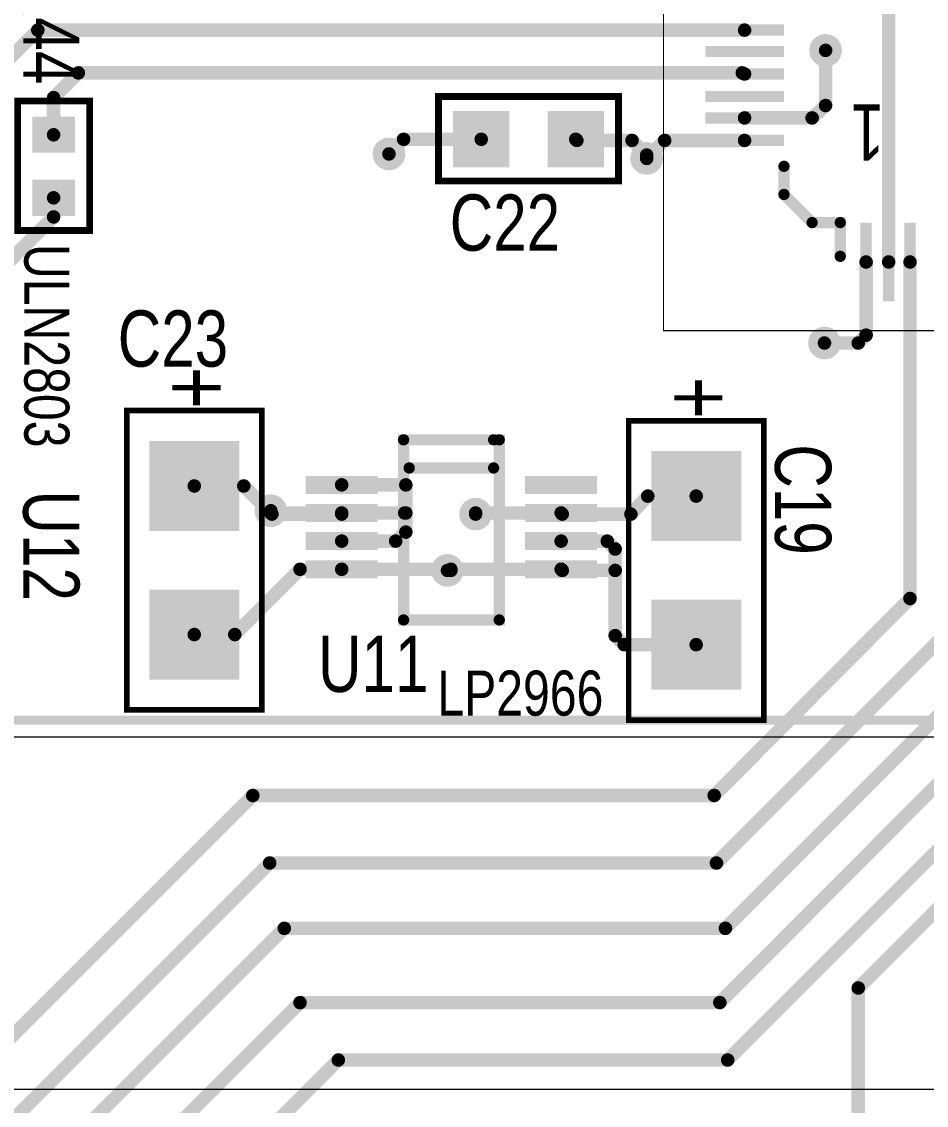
# Model space of a CAD drawing. Extents: x 0 to 8.76, y 0.02 to 4.83.
# Drawn here: x 4.816 to 5.62, y 2.004 to 2.966 of the extents above; entities that cross this region are included whole.
import ezdxf

# ---------------------------------------------------------------- set-up
doc = ezdxf.new("R2010")
doc.units = 0

msp = doc.modelspace()

# ---------------------------------------------------------------- linework, layer by layer
at = {"const_width": 0.001}
for points in [[(1.051, 2.331), (8.563, 2.331), (8.563, 4.484), (1.051, 4.484), (1.051, 2.331)], [(5.69, 2.018), (5.69, 0.158), (3.87, 0.158), (3.87, 2.018), (5.69, 2.018)]]:
    msp.add_lwpolyline(points, close=True, dxfattribs=at)
at = {"layer": 'DRL', "const_width": 0.01}
for points in [[(5.525, 2.941, 1), (5.535, 2.941, 1)], [(5.525, 2.941, 1), (5.535, 2.941, 1)], [(5.137, 2.849, 1), (5.147, 2.849, 1)], [(5.366, 2.845, 1), (5.376, 2.845, 1)], [(5.524, 2.681, 1), (5.534, 2.681, 1)], [(5.524, 2.681, 1), (5.534, 2.681, 1)], [(5.032, 2.532, 1), (5.042, 2.532, 1)], [(5.214, 2.529, 1), (5.224, 2.529, 1)], [(5.189, 2.479, 1), (5.199, 2.479, 1)]]:
    msp.add_lwpolyline(points, format="xyb", close=True, dxfattribs=at)
at = {"layer": 'FAB', "const_width": 0.01}
for points in [[(5.525, 2.941, 1), (5.535, 2.941, 1)], [(5.525, 2.941, 1), (5.535, 2.941, 1)], [(5.137, 2.849, 1), (5.147, 2.849, 1)], [(5.366, 2.845, 1), (5.376, 2.845, 1)], [(5.524, 2.681, 1), (5.534, 2.681, 1)], [(5.524, 2.681, 1), (5.534, 2.681, 1)], [(5.032, 2.532, 1), (5.042, 2.532, 1)], [(5.214, 2.529, 1), (5.224, 2.529, 1)], [(5.189, 2.479, 1), (5.199, 2.479, 1)]]:
    msp.add_lwpolyline(points, format="xyb", close=True, dxfattribs=at)
at = {"layer": 'GND', "const_width": 0.012}
for points in [[(5.524, 2.941, 1), (5.536, 2.941, 1)], [(5.524, 2.941, 1), (5.536, 2.941, 1)], [(5.136, 2.849, 1), (5.148, 2.849, 1)], [(5.365, 2.845, 1), (5.377, 2.845, 1)], [(5.523, 2.681, 1), (5.535, 2.681, 1)], [(5.523, 2.681, 1), (5.535, 2.681, 1)], [(5.031, 2.532, 1), (5.043, 2.532, 1)], [(5.213, 2.529, 1), (5.225, 2.529, 1)], [(5.188, 2.479, 1), (5.2, 2.479, 1)]]:
    msp.add_lwpolyline(points, format="xyb", close=True, dxfattribs=at)
at = {"layer": 'I10', "const_width": 0.012}
for points in [[(5.524, 2.941, 1), (5.536, 2.941, 1)], [(5.524, 2.941, 1), (5.536, 2.941, 1)], [(5.136, 2.849, 1), (5.148, 2.849, 1)], [(5.365, 2.845, 1), (5.377, 2.845, 1)], [(5.523, 2.681, 1), (5.535, 2.681, 1)], [(5.523, 2.681, 1), (5.535, 2.681, 1)], [(5.031, 2.532, 1), (5.043, 2.532, 1)], [(5.213, 2.529, 1), (5.225, 2.529, 1)], [(5.188, 2.479, 1), (5.2, 2.479, 1)]]:
    msp.add_lwpolyline(points, format="xyb", close=True, dxfattribs=at)
at = {"layer": 'I11', "const_width": 0.012}
for points in [[(5.524, 2.941, 1), (5.536, 2.941, 1)], [(5.524, 2.941, 1), (5.536, 2.941, 1)], [(5.136, 2.849, 1), (5.148, 2.849, 1)], [(5.365, 2.845, 1), (5.377, 2.845, 1)], [(5.523, 2.681, 1), (5.535, 2.681, 1)], [(5.523, 2.681, 1), (5.535, 2.681, 1)], [(5.031, 2.532, 1), (5.043, 2.532, 1)], [(5.213, 2.529, 1), (5.225, 2.529, 1)], [(5.188, 2.479, 1), (5.2, 2.479, 1)]]:
    msp.add_lwpolyline(points, format="xyb", close=True, dxfattribs=at)
at = {"layer": 'I12', "const_width": 0.012}
for points in [[(5.524, 2.941, 1), (5.536, 2.941, 1)], [(5.524, 2.941, 1), (5.536, 2.941, 1)], [(5.136, 2.849, 1), (5.148, 2.849, 1)], [(5.365, 2.845, 1), (5.377, 2.845, 1)], [(5.523, 2.681, 1), (5.535, 2.681, 1)], [(5.523, 2.681, 1), (5.535, 2.681, 1)], [(5.031, 2.532, 1), (5.043, 2.532, 1)], [(5.213, 2.529, 1), (5.225, 2.529, 1)], [(5.188, 2.479, 1), (5.2, 2.479, 1)]]:
    msp.add_lwpolyline(points, format="xyb", close=True, dxfattribs=at)
at = {"layer": 'IN3', "const_width": 0.012}
for points in [[(5.524, 2.941, 1), (5.536, 2.941, 1)], [(5.524, 2.941, 1), (5.536, 2.941, 1)], [(5.136, 2.849, 1), (5.148, 2.849, 1)], [(5.365, 2.845, 1), (5.377, 2.845, 1)], [(5.523, 2.681, 1), (5.535, 2.681, 1)], [(5.523, 2.681, 1), (5.535, 2.681, 1)], [(5.031, 2.532, 1), (5.043, 2.532, 1)], [(5.213, 2.529, 1), (5.225, 2.529, 1)], [(5.188, 2.479, 1), (5.2, 2.479, 1)]]:
    msp.add_lwpolyline(points, format="xyb", close=True, dxfattribs=at)
at = {"layer": 'IN4', "const_width": 0.012}
for points in [[(5.524, 2.941, 1), (5.536, 2.941, 1)], [(5.524, 2.941, 1), (5.536, 2.941, 1)], [(5.136, 2.849, 1), (5.148, 2.849, 1)], [(5.365, 2.845, 1), (5.377, 2.845, 1)], [(5.523, 2.681, 1), (5.535, 2.681, 1)], [(5.523, 2.681, 1), (5.535, 2.681, 1)], [(5.031, 2.532, 1), (5.043, 2.532, 1)], [(5.213, 2.529, 1), (5.225, 2.529, 1)], [(5.188, 2.479, 1), (5.2, 2.479, 1)]]:
    msp.add_lwpolyline(points, format="xyb", close=True, dxfattribs=at)
at = {"layer": 'IN5', "const_width": 0.012}
for points in [[(5.524, 2.941, 1), (5.536, 2.941, 1)], [(5.524, 2.941, 1), (5.536, 2.941, 1)], [(5.136, 2.849, 1), (5.148, 2.849, 1)], [(5.365, 2.845, 1), (5.377, 2.845, 1)], [(5.523, 2.681, 1), (5.535, 2.681, 1)], [(5.523, 2.681, 1), (5.535, 2.681, 1)], [(5.031, 2.532, 1), (5.043, 2.532, 1)], [(5.213, 2.529, 1), (5.225, 2.529, 1)], [(5.188, 2.479, 1), (5.2, 2.479, 1)]]:
    msp.add_lwpolyline(points, format="xyb", close=True, dxfattribs=at)
at = {"layer": 'IN6', "const_width": 0.012}
for points in [[(5.524, 2.941, 1), (5.536, 2.941, 1)], [(5.524, 2.941, 1), (5.536, 2.941, 1)], [(5.136, 2.849, 1), (5.148, 2.849, 1)], [(5.365, 2.845, 1), (5.377, 2.845, 1)], [(5.523, 2.681, 1), (5.535, 2.681, 1)], [(5.523, 2.681, 1), (5.535, 2.681, 1)], [(5.031, 2.532, 1), (5.043, 2.532, 1)], [(5.213, 2.529, 1), (5.225, 2.529, 1)], [(5.188, 2.479, 1), (5.2, 2.479, 1)]]:
    msp.add_lwpolyline(points, format="xyb", close=True, dxfattribs=at)
at = {"layer": 'IN7', "const_width": 0.012}
for points in [[(5.524, 2.941, 1), (5.536, 2.941, 1)], [(5.524, 2.941, 1), (5.536, 2.941, 1)], [(5.136, 2.849, 1), (5.148, 2.849, 1)], [(5.365, 2.845, 1), (5.377, 2.845, 1)], [(5.523, 2.681, 1), (5.535, 2.681, 1)], [(5.523, 2.681, 1), (5.535, 2.681, 1)], [(5.031, 2.532, 1), (5.043, 2.532, 1)], [(5.213, 2.529, 1), (5.225, 2.529, 1)], [(5.188, 2.479, 1), (5.2, 2.479, 1)]]:
    msp.add_lwpolyline(points, format="xyb", close=True, dxfattribs=at)
at = {"layer": 'IN8', "const_width": 0.012}
for points in [[(5.524, 2.941, 1), (5.536, 2.941, 1)], [(5.524, 2.941, 1), (5.536, 2.941, 1)], [(5.136, 2.849, 1), (5.148, 2.849, 1)], [(5.365, 2.845, 1), (5.377, 2.845, 1)], [(5.523, 2.681, 1), (5.535, 2.681, 1)], [(5.523, 2.681, 1), (5.535, 2.681, 1)], [(5.031, 2.532, 1), (5.043, 2.532, 1)], [(5.213, 2.529, 1), (5.225, 2.529, 1)], [(5.188, 2.479, 1), (5.2, 2.479, 1)]]:
    msp.add_lwpolyline(points, format="xyb", close=True, dxfattribs=at)
at = {"layer": 'IN9', "const_width": 0.012}
for points in [[(5.524, 2.941, 1), (5.536, 2.941, 1)], [(5.524, 2.941, 1), (5.536, 2.941, 1)], [(5.136, 2.849, 1), (5.148, 2.849, 1)], [(5.365, 2.845, 1), (5.377, 2.845, 1)], [(5.523, 2.681, 1), (5.535, 2.681, 1)], [(5.523, 2.681, 1), (5.535, 2.681, 1)], [(5.031, 2.532, 1), (5.043, 2.532, 1)], [(5.213, 2.529, 1), (5.225, 2.529, 1)], [(5.188, 2.479, 1), (5.2, 2.479, 1)]]:
    msp.add_lwpolyline(points, format="xyb", close=True, dxfattribs=at)
at = {"layer": 'NOT', "const_width": 0.01}
for points in [[(5.525, 2.941, 1), (5.535, 2.941, 1)], [(5.525, 2.941, 1), (5.535, 2.941, 1)], [(5.137, 2.849, 1), (5.147, 2.849, 1)], [(5.366, 2.845, 1), (5.376, 2.845, 1)], [(5.524, 2.681, 1), (5.534, 2.681, 1)], [(5.524, 2.681, 1), (5.534, 2.681, 1)], [(5.032, 2.532, 1), (5.042, 2.532, 1)], [(5.214, 2.529, 1), (5.224, 2.529, 1)], [(5.189, 2.479, 1), (5.199, 2.479, 1)]]:
    msp.add_lwpolyline(points, format="xyb", close=True, dxfattribs=at)
at = {"layer": 'PWR', "const_width": 0.012}
for points in [[(5.524, 2.941, 1), (5.536, 2.941, 1)], [(5.524, 2.941, 1), (5.536, 2.941, 1)], [(5.136, 2.849, 1), (5.148, 2.849, 1)], [(5.365, 2.845, 1), (5.377, 2.845, 1)], [(5.523, 2.681, 1), (5.535, 2.681, 1)], [(5.523, 2.681, 1), (5.535, 2.681, 1)], [(5.031, 2.532, 1), (5.043, 2.532, 1)], [(5.213, 2.529, 1), (5.225, 2.529, 1)], [(5.188, 2.479, 1), (5.2, 2.479, 1)]]:
    msp.add_lwpolyline(points, format="xyb", close=True, dxfattribs=at)
at = {"layer": 'SMT', "const_width": 0.015}
for points in [[(5.523, 2.941, 1), (5.537, 2.941, 1)], [(5.523, 2.941, 1), (5.537, 2.941, 1)], [(5.135, 2.849, 1), (5.149, 2.849, 1)], [(5.364, 2.845, 1), (5.378, 2.845, 1)], [(5.522, 2.681, 1), (5.536, 2.681, 1)], [(5.522, 2.681, 1), (5.536, 2.681, 1)], [(5.03, 2.532, 1), (5.044, 2.532, 1)], [(5.212, 2.529, 1), (5.226, 2.529, 1)], [(5.187, 2.479, 1), (5.201, 2.479, 1)]]:
    msp.add_lwpolyline(points, format="xyb", close=True, dxfattribs=at)
at = {"layer": 'SMT'}
for points in [[(5.423, 2.954), (5.493, 2.954), (5.423, 2.964), (5.493, 2.964)], [(5.423, 2.935), (5.493, 2.935), (5.423, 2.945), (5.493, 2.945)], [(5.423, 2.915), (5.493, 2.915), (5.423, 2.925), (5.493, 2.925)], [(5.423, 2.895), (5.493, 2.895), (5.423, 2.905), (5.493, 2.905)], [(4.825, 2.85), (4.863, 2.85), (4.825, 2.882), (4.863, 2.882)], [(5.199, 2.837), (5.249, 2.837), (5.199, 2.887), (5.249, 2.887)], [(5.283, 2.837), (5.333, 2.837), (5.283, 2.887), (5.333, 2.887)], [(5.423, 2.876), (5.493, 2.876), (5.423, 2.886), (5.493, 2.886)], [(5.423, 2.856), (5.493, 2.856), (5.423, 2.866), (5.493, 2.866)], [(4.825, 2.794), (4.863, 2.794), (4.825, 2.826), (4.863, 2.826)], [(5.561, 2.718), (5.571, 2.718), (5.561, 2.788), (5.571, 2.788)], [(5.581, 2.718), (5.591, 2.718), (5.581, 2.788), (5.591, 2.788)], [(5.6, 2.718), (5.61, 2.718), (5.6, 2.788), (5.61, 2.788)], [(4.929, 2.514), (5.009, 2.514), (4.929, 2.594), (5.009, 2.594)], [(5.375, 2.505), (5.455, 2.505), (5.375, 2.585), (5.455, 2.585)], [(5.068, 2.547), (5.132, 2.547), (5.068, 2.563), (5.132, 2.563)], [(5.263, 2.547), (5.327, 2.547), (5.263, 2.563), (5.327, 2.563)], [(5.068, 2.522), (5.132, 2.522), (5.068, 2.538), (5.132, 2.538)], [(5.263, 2.522), (5.327, 2.522), (5.263, 2.538), (5.327, 2.538)], [(5.068, 2.497), (5.132, 2.497), (5.068, 2.513), (5.132, 2.513)], [(5.263, 2.497), (5.327, 2.497), (5.263, 2.513), (5.327, 2.513)], [(5.068, 2.472), (5.132, 2.472), (5.068, 2.488), (5.132, 2.488)], [(5.263, 2.472), (5.327, 2.472), (5.263, 2.488), (5.327, 2.488)], [(4.929, 2.382), (5.009, 2.382), (4.929, 2.462), (5.009, 2.462)], [(5.375, 2.373), (5.455, 2.373), (5.375, 2.453), (5.455, 2.453)]]:
    msp.add_solid(points, dxfattribs=at)
at = {"layer": 'SPT'}
for points in [[(5.423, 2.954), (5.493, 2.954), (5.423, 2.964), (5.493, 2.964)], [(5.423, 2.935), (5.493, 2.935), (5.423, 2.945), (5.493, 2.945)], [(5.423, 2.915), (5.493, 2.915), (5.423, 2.925), (5.493, 2.925)], [(5.423, 2.895), (5.493, 2.895), (5.423, 2.905), (5.493, 2.905)], [(4.825, 2.85), (4.863, 2.85), (4.825, 2.882), (4.863, 2.882)], [(5.199, 2.837), (5.249, 2.837), (5.199, 2.887), (5.249, 2.887)], [(5.283, 2.837), (5.333, 2.837), (5.283, 2.887), (5.333, 2.887)], [(5.423, 2.876), (5.493, 2.876), (5.423, 2.886), (5.493, 2.886)], [(5.423, 2.856), (5.493, 2.856), (5.423, 2.866), (5.493, 2.866)], [(4.825, 2.794), (4.863, 2.794), (4.825, 2.826), (4.863, 2.826)], [(5.561, 2.718), (5.571, 2.718), (5.561, 2.788), (5.571, 2.788)], [(5.581, 2.718), (5.591, 2.718), (5.581, 2.788), (5.591, 2.788)], [(5.6, 2.718), (5.61, 2.718), (5.6, 2.788), (5.61, 2.788)], [(4.929, 2.514), (5.009, 2.514), (4.929, 2.594), (5.009, 2.594)], [(5.375, 2.505), (5.455, 2.505), (5.375, 2.585), (5.455, 2.585)], [(5.068, 2.547), (5.132, 2.547), (5.068, 2.563), (5.132, 2.563)], [(5.263, 2.547), (5.327, 2.547), (5.263, 2.563), (5.327, 2.563)], [(5.068, 2.522), (5.132, 2.522), (5.068, 2.538), (5.132, 2.538)], [(5.263, 2.522), (5.327, 2.522), (5.263, 2.538), (5.327, 2.538)], [(5.068, 2.497), (5.132, 2.497), (5.068, 2.513), (5.132, 2.513)], [(5.263, 2.497), (5.327, 2.497), (5.263, 2.513), (5.327, 2.513)], [(5.068, 2.472), (5.132, 2.472), (5.068, 2.488), (5.132, 2.488)], [(5.263, 2.472), (5.327, 2.472), (5.263, 2.488), (5.327, 2.488)], [(4.929, 2.382), (5.009, 2.382), (4.929, 2.462), (5.009, 2.462)], [(5.375, 2.373), (5.455, 2.373), (5.375, 2.453), (5.455, 2.453)]]:
    msp.add_solid(points, dxfattribs=at)
at = {"layer": 'SST'}
for points, const_width in [([(1.066, 4.467), (1.066, 2.346), (8.547, 2.346), (8.548, 2.365), (8.548, 4.469), (1.067, 4.469), (1.067, 4.468), (1.066, 4.467)], 0.008), ([(4.876, 2.781), (4.812, 2.781), (4.812, 2.781), (4.812, 2.896), (4.876, 2.896), (4.876, 2.781)], 0.006), ([(5.186, 2.9), (5.346, 2.9), (5.346, 2.9), (5.346, 2.825), (5.186, 2.825), (5.186, 2.9)], 0.006), ([(5.029, 2.621), (5.029, 2.355), (4.909, 2.355), (4.909, 2.621), (5.029, 2.621)], 0.005), ([(5.475, 2.612), (5.475, 2.346), (5.355, 2.346), (5.355, 2.612), (5.475, 2.612)], 0.005), ([(5.235, 2.595), (5.24, 2.595), (5.24, 2.435), (5.155, 2.435), (5.155, 2.595), (5.235, 2.595)], 0.01)]:
    msp.add_lwpolyline(points, close=True, dxfattribs=dict(at, const_width=const_width))
for points, const_width in [([(5.406, 4.052), (6.746, 4.052), (6.746, 2.692), (5.386, 2.692), (5.386, 4.052), (5.426, 4.052)], 0.001), ([(5.493, 2.838), (5.493, 2.813), (5.518, 2.788), (5.543, 2.788), (5.543, 2.758)], 0.01), ([(5.235, 2.57), (5.16, 2.57)], 0.01)]:
    msp.add_lwpolyline(points, dxfattribs=dict(at, const_width=const_width))
for points, const_width in [([(4.8745, 2.896, 1), (4.8775, 2.896, 1)], 0.003), ([(5.1845, 2.9, 1), (5.1875, 2.9, 1)], 0.003), ([(5.1845, 2.9, 1), (5.1875, 2.9, 1)], 0.003), ([(5.3445, 2.9, 1), (5.3475, 2.9, 1)], 0.003), ([(5.3445, 2.9, 1), (5.3475, 2.9, 1)], 0.003), ([(5.4905, 2.838, 1), (5.4955, 2.838, 1)], 0.005), ([(5.1845, 2.825, 1), (5.1875, 2.825, 1)], 0.003), ([(5.3445, 2.825, 1), (5.3475, 2.825, 1)], 0.003), ([(5.4905, 2.813, 1), (5.4955, 2.813, 1)], 0.005), ([(5.5155, 2.788, 1), (5.5205, 2.788, 1)], 0.005), ([(5.5405, 2.788, 1), (5.5455, 2.788, 1)], 0.005), ([(4.8745, 2.781, 1), (4.8775, 2.781, 1)], 0.003), ([(4.8745, 2.781, 1), (4.8775, 2.781, 1)], 0.003), ([(5.5405, 2.758, 1), (5.5455, 2.758, 1)], 0.005), ([(5.3857, 2.692, 1), (5.3863, 2.692, 1)], 0.0005), ([(4.9078, 2.621, 1), (4.9102, 2.621, 1)], 0.0025), ([(5.0278, 2.621, 1), (5.0302, 2.621, 1)], 0.0025), ([(5.0278, 2.621, 1), (5.0302, 2.621, 1)], 0.0025), ([(5.3538, 2.612, 1), (5.3563, 2.612, 1)], 0.0025), ([(5.4737, 2.612, 1), (5.4762, 2.612, 1)], 0.0025), ([(5.4737, 2.612, 1), (5.4762, 2.612, 1)], 0.0025), ([(5.1525, 2.595, 1), (5.1575, 2.595, 1)], 0.005), ([(5.2325, 2.595, 1), (5.2375, 2.595, 1)], 0.005), ([(5.2325, 2.595, 1), (5.2375, 2.595, 1)], 0.005), ([(5.2375, 2.595, 1), (5.2425, 2.595, 1)], 0.005), ([(5.1575, 2.57, 1), (5.1625, 2.57, 1)], 0.005), ([(5.2325, 2.57, 1), (5.2375, 2.57, 1)], 0.005), ([(5.1525, 2.435, 1), (5.1575, 2.435, 1)], 0.005), ([(5.2375, 2.435, 1), (5.2425, 2.435, 1)], 0.005), ([(4.9078, 2.355, 1), (4.9102, 2.355, 1)], 0.0025), ([(5.0278, 2.355, 1), (5.0302, 2.355, 1)], 0.0025), ([(5.3538, 2.346, 1), (5.3563, 2.346, 1)], 0.0025), ([(5.4737, 2.346, 1), (5.4762, 2.346, 1)], 0.0025)]:
    msp.add_lwpolyline(points, format="xyb", close=True, dxfattribs=dict(at, const_width=const_width))
at = {"layer": 'TOP', "const_width": 0.012}
for points in [[(5.586, 2.753), (5.586, 3.07)], [(4.83, 2.959), (4.758, 2.887)], [(5.458, 2.959), (4.83, 2.959)], [(5.53, 2.941), (5.53, 2.892)], [(5.53, 2.892), (5.53, 2.941)], [(4.866, 2.921), (4.844, 2.899)], [(5.456, 2.921), (4.866, 2.921)], [(5.458, 2.92), (5.456, 2.921)], [(4.844, 2.899), (4.844, 2.866)], [(5.53, 2.892), (5.518, 2.881)], [(5.518, 2.881), (5.53, 2.892)], [(5.518, 2.881), (5.458, 2.881)], [(5.458, 2.881), (5.518, 2.881)], [(5.155, 2.862), (5.142, 2.849)], [(5.224, 2.862), (5.155, 2.862)], [(5.308, 2.862), (5.309, 2.861)], [(5.309, 2.861), (5.358, 2.861)], [(5.358, 2.861), (5.371, 2.848)], [(5.371, 2.845), (5.387, 2.861)], [(5.387, 2.861), (5.458, 2.861)], [(5.371, 2.848), (5.371, 2.845)], [(4.844, 2.81), (4.844, 2.793)], [(4.844, 2.793), (4.781, 2.73)], [(5.566, 2.688), (5.566, 2.753)], [(5.566, 2.753), (5.566, 2.688)], [(5.605, 2.454), (5.605, 2.753)], [(5.529, 2.681), (5.559, 2.681)], [(5.559, 2.681), (5.529, 2.681)], [(5.559, 2.681), (5.566, 2.688)], [(5.566, 2.688), (5.559, 2.681)], [(5.157, 2.555), (5.1, 2.555)], [(5.1, 2.555), (5.157, 2.555)], [(5.157, 2.513), (5.157, 2.555)], [(5.157, 2.555), (5.157, 2.53)], [(4.969, 2.554), (5.013, 2.554)], [(4.969, 2.554), (5.013, 2.554)], [(4.969, 2.554), (5.013, 2.554)], [(5.013, 2.554), (5.038, 2.529)], [(5.013, 2.554), (5.037, 2.53)], [(5.013, 2.554), (5.037, 2.53)], [(5.372, 2.545), (5.357, 2.529)], [(5.415, 2.545), (5.372, 2.545)], [(5.037, 2.53), (5.037, 2.532)], [(5.037, 2.53), (5.1, 2.53)], [(5.038, 2.529), (5.1, 2.529)], [(5.1, 2.529), (5.1, 2.53)], [(5.156, 2.53), (5.1, 2.53)], [(5.157, 2.53), (5.156, 2.53)], [(5.295, 2.53), (5.219, 2.53)], [(5.219, 2.53), (5.219, 2.529)], [(5.296, 2.529), (5.295, 2.53)], [(5.357, 2.529), (5.296, 2.529)], [(5.148, 2.505), (5.157, 2.513)], [(5.1, 2.505), (5.148, 2.505)], [(5.336, 2.505), (5.295, 2.505)], [(5.343, 2.498), (5.336, 2.505)], [(5.343, 2.479), (5.343, 2.498)], [(5.063, 2.48), (5.005, 2.422)], [(5.1, 2.48), (5.063, 2.48)], [(5.1, 2.48), (5.295, 2.48)], [(5.1, 2.48), (5.197, 2.48)], [(5.197, 2.479), (5.194, 2.479)], [(5.197, 2.48), (5.197, 2.479)], [(5.296, 2.479), (5.295, 2.48)], [(5.295, 2.48), (5.296, 2.479)], [(5.343, 2.479), (5.296, 2.479)], [(5.296, 2.479), (5.343, 2.479)], [(5.343, 2.421), (5.343, 2.479)], [(5.431, 2.279), (5.605, 2.454)], [(5.559, 2.108), (5.892, 2.441)], [(5.433, 2.219), (5.645, 2.431)], [(5.005, 2.422), (4.969, 2.422)], [(5.351, 2.413), (5.343, 2.421)], [(5.443, 2.044), (5.822, 2.423)], [(5.415, 2.413), (5.351, 2.413)], [(5.441, 2.161), (5.684, 2.404)], [(5.436, 2.095), (5.723, 2.383)], [(4.497, 1.755), (5.021, 2.279)], [(5.021, 2.279), (5.431, 2.279)], [(4.612, 1.795), (5.036, 2.219)], [(5.036, 2.219), (5.433, 2.219)], [(4.73, 1.842), (5.049, 2.161)], [(5.049, 2.161), (5.441, 2.161)], [(5.559, 1.814), (5.559, 2.108)], [(4.851, 1.883), (5.063, 2.095)], [(5.063, 2.095), (5.436, 2.095)], [(4.97, 1.917), (5.097, 2.044)], [(5.097, 2.044), (5.443, 2.044)]]:
    msp.add_lwpolyline(points, dxfattribs=at)
at = {"layer": 'TOP'}
for points, const_width in [([(4.827, 2.959, 1), (4.833, 2.959, 1)], 0.006), ([(4.827, 2.959, 1), (4.833, 2.959, 1)], 0.006), ([(5.455, 2.959, 1), (5.461, 2.959, 1)], 0.006), ([(5.524, 2.941, 1), (5.536, 2.941, 1)], 0.012), ([(5.524, 2.941, 1), (5.536, 2.941, 1)], 0.012), ([(5.527, 2.941, 1), (5.533, 2.941, 1)], 0.006), ([(5.527, 2.941, 1), (5.533, 2.941, 1)], 0.006), ([(4.863, 2.921, 1), (4.869, 2.921, 1)], 0.006), ([(4.863, 2.921, 1), (4.869, 2.921, 1)], 0.006), ([(5.453, 2.921, 1), (5.459, 2.921, 1)], 0.006), ([(5.453, 2.921, 1), (5.459, 2.921, 1)], 0.006), ([(5.455, 2.92, 1), (5.461, 2.92, 1)], 0.006), ([(4.841, 2.899, 1), (4.847, 2.899, 1)], 0.006), ([(4.841, 2.899, 1), (4.847, 2.899, 1)], 0.006), ([(5.527, 2.892, 1), (5.533, 2.892, 1)], 0.006), ([(5.527, 2.892, 1), (5.533, 2.892, 1)], 0.006), ([(5.527, 2.892, 1), (5.533, 2.892, 1)], 0.006), ([(5.527, 2.892, 1), (5.533, 2.892, 1)], 0.006), ([(5.455, 2.881, 1), (5.461, 2.881, 1)], 0.006), ([(5.455, 2.881, 1), (5.461, 2.881, 1)], 0.006), ([(5.515, 2.881, 1), (5.521, 2.881, 1)], 0.006), ([(5.515, 2.881, 1), (5.521, 2.881, 1)], 0.006), ([(5.515, 2.881, 1), (5.521, 2.881, 1)], 0.006), ([(5.515, 2.881, 1), (5.521, 2.881, 1)], 0.006), ([(4.841, 2.866, 1), (4.847, 2.866, 1)], 0.006), ([(5.136, 2.849, 1), (5.148, 2.849, 1)], 0.012), ([(5.152, 2.862, 1), (5.158, 2.862, 1)], 0.006), ([(5.152, 2.862, 1), (5.158, 2.862, 1)], 0.006), ([(5.221, 2.862, 1), (5.227, 2.862, 1)], 0.006), ([(5.305, 2.862, 1), (5.311, 2.862, 1)], 0.006), ([(5.306, 2.861, 1), (5.312, 2.861, 1)], 0.006), ([(5.306, 2.861, 1), (5.312, 2.861, 1)], 0.006), ([(5.355, 2.861, 1), (5.361, 2.861, 1)], 0.006), ([(5.355, 2.861, 1), (5.361, 2.861, 1)], 0.006), ([(5.384, 2.861, 1), (5.39, 2.861, 1)], 0.006), ([(5.384, 2.861, 1), (5.39, 2.861, 1)], 0.006), ([(5.455, 2.861, 1), (5.461, 2.861, 1)], 0.006), ([(5.139, 2.849, 1), (5.145, 2.849, 1)], 0.006), ([(5.365, 2.845, 1), (5.377, 2.845, 1)], 0.012), ([(5.368, 2.848, 1), (5.374, 2.848, 1)], 0.006), ([(5.368, 2.848, 1), (5.374, 2.848, 1)], 0.006), ([(5.368, 2.845, 1), (5.374, 2.845, 1)], 0.006), ([(5.368, 2.845, 1), (5.374, 2.845, 1)], 0.006), ([(4.841, 2.81, 1), (4.847, 2.81, 1)], 0.006), ([(4.841, 2.793, 1), (4.847, 2.793, 1)], 0.006), ([(4.841, 2.793, 1), (4.847, 2.793, 1)], 0.006), ([(5.563, 2.753, 1), (5.569, 2.753, 1)], 0.006), ([(5.563, 2.753, 1), (5.569, 2.753, 1)], 0.006), ([(5.583, 2.753, 1), (5.589, 2.753, 1)], 0.006), ([(5.602, 2.753, 1), (5.608, 2.753, 1)], 0.006), ([(5.523, 2.681, 1), (5.535, 2.681, 1)], 0.012), ([(5.523, 2.681, 1), (5.535, 2.681, 1)], 0.012), ([(5.526, 2.681, 1), (5.532, 2.681, 1)], 0.006), ([(5.526, 2.681, 1), (5.532, 2.681, 1)], 0.006), ([(5.556, 2.681, 1), (5.562, 2.681, 1)], 0.006), ([(5.556, 2.681, 1), (5.562, 2.681, 1)], 0.006), ([(5.556, 2.681, 1), (5.562, 2.681, 1)], 0.006), ([(5.556, 2.681, 1), (5.562, 2.681, 1)], 0.006), ([(5.563, 2.688, 1), (5.569, 2.688, 1)], 0.006), ([(5.563, 2.688, 1), (5.569, 2.688, 1)], 0.006), ([(5.563, 2.688, 1), (5.569, 2.688, 1)], 0.006), ([(5.563, 2.688, 1), (5.569, 2.688, 1)], 0.006), ([(5.097, 2.555, 1), (5.103, 2.555, 1)], 0.006), ([(5.097, 2.555, 1), (5.103, 2.555, 1)], 0.006), ([(5.154, 2.555, 1), (5.16, 2.555, 1)], 0.006), ([(5.154, 2.555, 1), (5.16, 2.555, 1)], 0.006), ([(5.154, 2.555, 1), (5.16, 2.555, 1)], 0.006), ([(5.154, 2.555, 1), (5.16, 2.555, 1)], 0.006), ([(4.966, 2.554, 1), (4.972, 2.554, 1)], 0.006), ([(4.966, 2.554, 1), (4.972, 2.554, 1)], 0.006), ([(4.966, 2.554, 1), (4.972, 2.554, 1)], 0.006), ([(5.01, 2.554, 1), (5.016, 2.554, 1)], 0.006), ([(5.01, 2.554, 1), (5.016, 2.554, 1)], 0.006), ([(5.01, 2.554, 1), (5.016, 2.554, 1)], 0.006), ([(5.01, 2.554, 1), (5.016, 2.554, 1)], 0.006), ([(5.01, 2.554, 1), (5.016, 2.554, 1)], 0.006), ([(5.01, 2.554, 1), (5.016, 2.554, 1)], 0.006), ([(5.031, 2.532, 1), (5.043, 2.532, 1)], 0.012), ([(5.369, 2.545, 1), (5.375, 2.545, 1)], 0.006), ([(5.369, 2.545, 1), (5.375, 2.545, 1)], 0.006), ([(5.412, 2.545, 1), (5.418, 2.545, 1)], 0.006), ([(5.034, 2.532, 1), (5.04, 2.532, 1)], 0.006), ([(5.034, 2.53, 1), (5.04, 2.53, 1)], 0.006), ([(5.034, 2.53, 1), (5.04, 2.53, 1)], 0.006), ([(5.034, 2.53, 1), (5.04, 2.53, 1)], 0.006), ([(5.034, 2.53, 1), (5.04, 2.53, 1)], 0.006), ([(5.035, 2.529, 1), (5.041, 2.529, 1)], 0.006), ([(5.035, 2.529, 1), (5.041, 2.529, 1)], 0.006), ([(5.097, 2.53, 1), (5.103, 2.53, 1)], 0.006), ([(5.097, 2.53, 1), (5.103, 2.53, 1)], 0.006), ([(5.097, 2.53, 1), (5.103, 2.53, 1)], 0.006), ([(5.097, 2.529, 1), (5.103, 2.529, 1)], 0.006), ([(5.097, 2.529, 1), (5.103, 2.529, 1)], 0.006), ([(5.153, 2.53, 1), (5.159, 2.53, 1)], 0.006), ([(5.153, 2.53, 1), (5.159, 2.53, 1)], 0.006), ([(5.154, 2.53, 1), (5.16, 2.53, 1)], 0.006), ([(5.154, 2.53, 1), (5.16, 2.53, 1)], 0.006), ([(5.213, 2.529, 1), (5.225, 2.529, 1)], 0.012), ([(5.216, 2.53, 1), (5.222, 2.53, 1)], 0.006), ([(5.216, 2.53, 1), (5.222, 2.53, 1)], 0.006), ([(5.216, 2.529, 1), (5.222, 2.529, 1)], 0.006), ([(5.292, 2.53, 1), (5.298, 2.53, 1)], 0.006), ([(5.292, 2.53, 1), (5.298, 2.53, 1)], 0.006), ([(5.293, 2.529, 1), (5.299, 2.529, 1)], 0.006), ([(5.293, 2.529, 1), (5.299, 2.529, 1)], 0.006), ([(5.354, 2.529, 1), (5.36, 2.529, 1)], 0.006), ([(5.354, 2.529, 1), (5.36, 2.529, 1)], 0.006), ([(5.154, 2.513, 1), (5.16, 2.513, 1)], 0.006), ([(5.154, 2.513, 1), (5.16, 2.513, 1)], 0.006), ([(5.097, 2.505, 1), (5.103, 2.505, 1)], 0.006), ([(5.145, 2.505, 1), (5.151, 2.505, 1)], 0.006), ([(5.145, 2.505, 1), (5.151, 2.505, 1)], 0.006), ([(5.292, 2.505, 1), (5.298, 2.505, 1)], 0.006), ([(5.333, 2.505, 1), (5.339, 2.505, 1)], 0.006), ([(5.333, 2.505, 1), (5.339, 2.505, 1)], 0.006), ([(5.34, 2.498, 1), (5.346, 2.498, 1)], 0.006), ([(5.34, 2.498, 1), (5.346, 2.498, 1)], 0.006), ([(5.06, 2.48, 1), (5.066, 2.48, 1)], 0.006), ([(5.06, 2.48, 1), (5.066, 2.48, 1)], 0.006), ([(5.097, 2.48, 1), (5.103, 2.48, 1)], 0.006), ([(5.097, 2.48, 1), (5.103, 2.48, 1)], 0.006), ([(5.097, 2.48, 1), (5.103, 2.48, 1)], 0.006), ([(5.188, 2.479, 1), (5.2, 2.479, 1)], 0.012), ([(5.191, 2.479, 1), (5.197, 2.479, 1)], 0.006), ([(5.194, 2.48, 1), (5.2, 2.48, 1)], 0.006), ([(5.194, 2.48, 1), (5.2, 2.48, 1)], 0.006), ([(5.194, 2.479, 1), (5.2, 2.479, 1)], 0.006), ([(5.194, 2.479, 1), (5.2, 2.479, 1)], 0.006), ([(5.292, 2.48, 1), (5.298, 2.48, 1)], 0.006), ([(5.292, 2.48, 1), (5.298, 2.48, 1)], 0.006), ([(5.292, 2.48, 1), (5.298, 2.48, 1)], 0.006), ([(5.293, 2.479, 1), (5.299, 2.479, 1)], 0.006), ([(5.293, 2.479, 1), (5.299, 2.479, 1)], 0.006), ([(5.293, 2.479, 1), (5.299, 2.479, 1)], 0.006), ([(5.293, 2.479, 1), (5.299, 2.479, 1)], 0.006), ([(5.34, 2.479, 1), (5.346, 2.479, 1)], 0.006), ([(5.34, 2.479, 1), (5.346, 2.479, 1)], 0.006), ([(5.34, 2.479, 1), (5.346, 2.479, 1)], 0.006), ([(5.34, 2.479, 1), (5.346, 2.479, 1)], 0.006), ([(5.602, 2.454, 1), (5.608, 2.454, 1)], 0.006), ([(5.602, 2.454, 1), (5.608, 2.454, 1)], 0.006), ([(4.966, 2.422, 1), (4.972, 2.422, 1)], 0.006), ([(5.002, 2.422, 1), (5.008, 2.422, 1)], 0.006), ([(5.002, 2.422, 1), (5.008, 2.422, 1)], 0.006), ([(5.34, 2.421, 1), (5.346, 2.421, 1)], 0.006), ([(5.34, 2.421, 1), (5.346, 2.421, 1)], 0.006), ([(5.348, 2.413, 1), (5.354, 2.413, 1)], 0.006), ([(5.348, 2.413, 1), (5.354, 2.413, 1)], 0.006), ([(5.412, 2.413, 1), (5.418, 2.413, 1)], 0.006), ([(5.018, 2.279, 1), (5.024, 2.279, 1)], 0.006), ([(5.018, 2.279, 1), (5.024, 2.279, 1)], 0.006), ([(5.428, 2.279, 1), (5.434, 2.279, 1)], 0.006), ([(5.428, 2.279, 1), (5.434, 2.279, 1)], 0.006), ([(5.033, 2.219, 1), (5.039, 2.219, 1)], 0.006), ([(5.033, 2.219, 1), (5.039, 2.219, 1)], 0.006), ([(5.43, 2.219, 1), (5.436, 2.219, 1)], 0.006), ([(5.43, 2.219, 1), (5.436, 2.219, 1)], 0.006), ([(5.046, 2.161, 1), (5.052, 2.161, 1)], 0.006), ([(5.046, 2.161, 1), (5.052, 2.161, 1)], 0.006), ([(5.438, 2.161, 1), (5.444, 2.161, 1)], 0.006), ([(5.438, 2.161, 1), (5.444, 2.161, 1)], 0.006), ([(5.556, 2.108, 1), (5.562, 2.108, 1)], 0.006), ([(5.556, 2.108, 1), (5.562, 2.108, 1)], 0.006), ([(5.06, 2.095, 1), (5.066, 2.095, 1)], 0.006), ([(5.06, 2.095, 1), (5.066, 2.095, 1)], 0.006), ([(5.433, 2.095, 1), (5.439, 2.095, 1)], 0.006), ([(5.433, 2.095, 1), (5.439, 2.095, 1)], 0.006), ([(5.094, 2.044, 1), (5.1, 2.044, 1)], 0.006), ([(5.094, 2.044, 1), (5.1, 2.044, 1)], 0.006), ([(5.44, 2.044, 1), (5.446, 2.044, 1)], 0.006), ([(5.44, 2.044, 1), (5.446, 2.044, 1)], 0.006)]:
    msp.add_lwpolyline(points, format="xyb", close=True, dxfattribs=dict(at, const_width=const_width))
for points in [[(5.423, 2.954), (5.493, 2.954), (5.423, 2.964), (5.493, 2.964)], [(5.423, 2.935), (5.493, 2.935), (5.423, 2.945), (5.493, 2.945)], [(5.423, 2.915), (5.493, 2.915), (5.423, 2.925), (5.493, 2.925)], [(5.423, 2.895), (5.493, 2.895), (5.423, 2.905), (5.493, 2.905)], [(4.825, 2.85), (4.863, 2.85), (4.825, 2.882), (4.863, 2.882)], [(5.199, 2.837), (5.249, 2.837), (5.199, 2.887), (5.249, 2.887)], [(5.283, 2.837), (5.333, 2.837), (5.283, 2.887), (5.333, 2.887)], [(5.423, 2.876), (5.493, 2.876), (5.423, 2.886), (5.493, 2.886)], [(5.423, 2.856), (5.493, 2.856), (5.423, 2.866), (5.493, 2.866)], [(4.825, 2.794), (4.863, 2.794), (4.825, 2.826), (4.863, 2.826)], [(5.561, 2.718), (5.571, 2.718), (5.561, 2.788), (5.571, 2.788)], [(5.581, 2.718), (5.591, 2.718), (5.581, 2.788), (5.591, 2.788)], [(5.6, 2.718), (5.61, 2.718), (5.6, 2.788), (5.61, 2.788)], [(4.929, 2.514), (5.009, 2.514), (4.929, 2.594), (5.009, 2.594)], [(5.375, 2.505), (5.455, 2.505), (5.375, 2.585), (5.455, 2.585)], [(5.068, 2.547), (5.132, 2.547), (5.068, 2.563), (5.132, 2.563)], [(5.263, 2.547), (5.327, 2.547), (5.263, 2.563), (5.327, 2.563)], [(5.068, 2.522), (5.132, 2.522), (5.068, 2.538), (5.132, 2.538)], [(5.263, 2.522), (5.327, 2.522), (5.263, 2.538), (5.327, 2.538)], [(5.068, 2.497), (5.132, 2.497), (5.068, 2.513), (5.132, 2.513)], [(5.263, 2.497), (5.327, 2.497), (5.263, 2.513), (5.327, 2.513)], [(5.068, 2.472), (5.132, 2.472), (5.068, 2.488), (5.132, 2.488)], [(5.263, 2.472), (5.327, 2.472), (5.263, 2.488), (5.327, 2.488)], [(4.929, 2.382), (5.009, 2.382), (4.929, 2.462), (5.009, 2.462)], [(5.375, 2.373), (5.455, 2.373), (5.375, 2.453), (5.455, 2.453)]]:
    msp.add_solid(points, dxfattribs=at)

# ---------------------------------------------------------------- texts
at = {"layer": 'SST', "width": 0.8}
for s, height, rotation, p in [('R44', 0.05, 270, (4.817, 3.009)), ('1', 0.05, 180, (5.582, 2.893)), ('C22', 0.05, 360, (5.196, 2.763)), ('ULN2803', 0.04, 270, (4.818, 2.769)), ('C23', 0.05, 360, (4.901, 2.66)), ('+', 0.06, 270, (4.942, 2.66)), ('+', 0.06, 270, (5.388, 2.651)), ('C19', 0.05, 270, (5.485, 2.591)), ('U12', 0.05, 270, (4.817, 2.55)), ('U11', 0.05, 360, (5.079, 2.371))]:
    msp.add_text(s, height=height, rotation=rotation, dxfattribs=at).set_placement(p)
msp.add_text('LP2966', height=0.04, dxfattribs=at).set_placement((5.185, 2.35))

doc.saveas('drawing.dxf')
